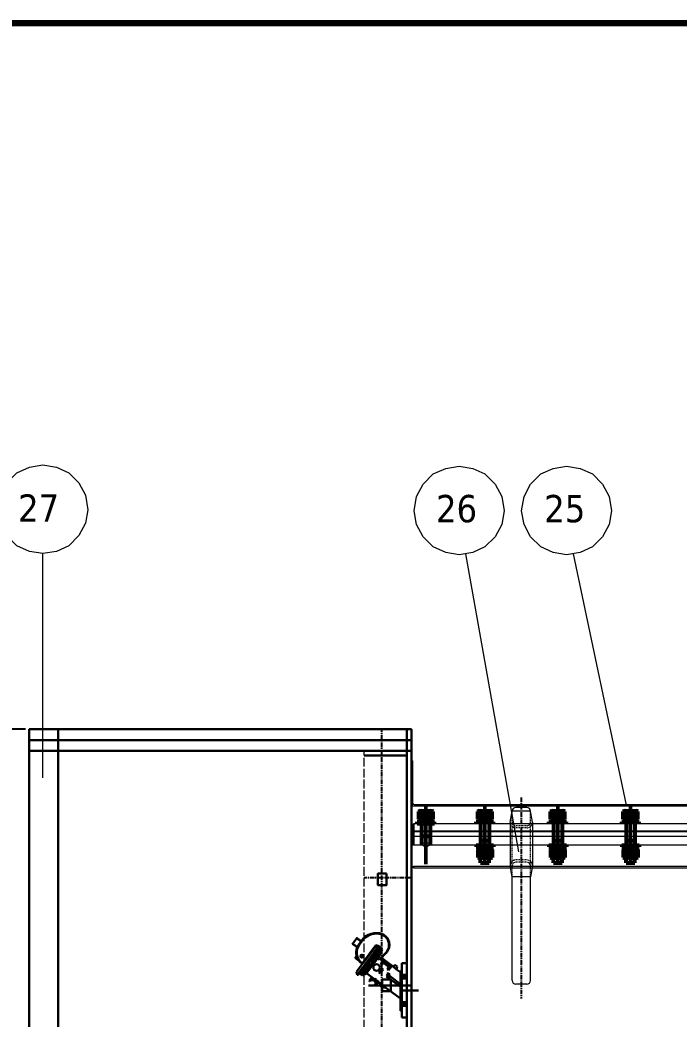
# Model space of a CAD drawing. Header units: millimetres. Extents: x 3151 to 13728, y 2378 to 9705.
# Drawn here: x 7918 to 8823, y 8090 to 9462 of the extents above; entities that cross this region are included whole.
import ezdxf

# ---------------------------------------------------------------- set-up
doc = ezdxf.new("R2010")
doc.units = ezdxf.units.MM
for name, pattern in [('ACAD_ISO02W100', [15, 12, -3]), ('ACAD_ISO03W100', [1.18, 0.47, -0.71]), ('CENTERX2', [101.6, 63.5, -12.7, 12.7, -12.7]), ('DASHED', [0.75, 0.5, -0.25])]:
    doc.linetypes.add(name, pattern=pattern)
for name, color, linetype, lineweight in [('1', 4, 'Continuous', 53), ('4', 2, 'Continuous', 50), ('标注、文本', 3, 'Continuous', 18), ('粗实线', 4, 'Continuous', 40), ('铁心', 3, 'Continuous', 0)]:
    doc.layers.add(name, color=color, linetype=linetype, lineweight=lineweight)
doc.layers.add('2', color=3, linetype='Continuous')
doc.layers.add('4虚线层', color=6, linetype='DASHED')
doc.styles.get("Standard").update_dxf_attribs({"font": 'arial.ttf'})
doc.styles.add('Tahoma$001', font='tahoma.ttf', dxfattribs={"height": 2.159784})
doc.dimstyles.new('1-15', dxfattribs={"dimscale": 10, "dimtxt": 3.5, "dimasz": 2, "dimexe": 1.5, "dimexo": 0.5, "dimgap": 0.5, "dimtad": 1, "dimtoh": 1, "dimdec": 1, "dimdsep": 46, "dimtxsty": 'Standard', "dimcen": 2.5, "dimclrd": 3, "dimclre": 3, "dimclrt": 3, "dimadec": 0, "dimazin": 2, "dimtfac": 1, "dimtdec": 1, "dimtmove": 0, "dimatfit": 2, "dimfxl": 1, "dimarcsym": 0})

# ---------------------------------------------------------------- blocks, each defined once
blk = doc.blocks.new('A$C200A7939')
at = {"layer": '粗实线', "lineweight": 30}
for p, q in [((54, 115.6), (53.8, 115.9)), ((73.6, 110.5), (73.5, 110.7)), ((55.3, 97.2), (55.2, 96.1)), ((70, 78.1), (55.5, 97.3)), ((59.3, 97.2), (55.8, 97.5)), ((75.1, 76.2), (58.4, 98.4)), ((58.8, 99.5), (77.3, 75)), ((72.6, 80.1), (59.7, 97.2)), ((75.5, 109), (75.3, 109.2)), ((81.2, 100.5), (76.2, 107.1)), ((76.6, 107.5), (76.5, 107.7)), ((78.4, 105.2), (76.5, 107.7)), ((76.6, 107.7), (78.6, 105.2)), ((76.9, 107.5), (76.6, 107.7)), ((76.6, 107.5), (81.6, 100.9)), ((76.9, 107.5), (81.8, 100.9)), ((78.6, 105.2), (78.4, 105.2)), ((79.7, 103.7), (79.5, 103.7)), ((81.5, 101.1), (79.5, 103.7)), ((79.7, 103.7), (81.6, 101.1)), ((81.6, 100.9), (81.5, 101.1)), ((81.8, 100.9), (81.6, 101.1)), ((83.1, 98.4), (83, 98.6)), ((90.5, 101.1), (84.5, 96.6)), ((90.5, 101.7), (84.9, 109.2)), ((42.1, 92.5), (42.2, 92.2)), ((52.8, 80.3), (44.7, 88.8)), ((45.1, 89.1), (52.1, 81.7)), ((54.8, 83.8), (50, 93.1)), ((51.1, 93.1), (56.6, 82.4)), ((56.6, 82.4), (51.2, 93.1)), ((51.3, 93.1), (51.2, 93.1)), ((52.5, 90.8), (51.3, 93.1)), ((51.4, 93.1), (52.5, 90.8)), ((51.4, 93.1), (51.4, 93.1)), ((52.1, 81.7), (54.8, 83.8)), ((56.7, 94), (52.4, 90.7)), ((52.4, 90.7), (73.6, 62.5)), ((54.3, 92.2), (55.4, 93)), ((54.3, 92.2), (66.5, 76.1)), ((69.2, 77.5), (55.2, 96.1)), ((55.3, 90.9), (56.4, 91.7)), ((55.4, 93), (67.5, 76.9)), ((59.1, 88.1), (58, 87.3)), ((84.6, 84.1), (86.5, 81.5)), ((86.7, 82.9), (85, 85.3)), ((86.5, 81.5), (86.7, 82.9)), ((16, 76.8), (16, 2)), ((16, 74.8), (23, 74.8)), ((23, 74.8), (23, 58.7)), ((29.7, 70.3), (32.6, 72.5)), ((30.2, 66.3), (29.7, 70.3)), ((30.2, 66.3), (34.7, 69.7)), ((34.7, 69.7), (32.6, 72.5)), ((51.1, 82), (34.7, 69.7)), ((37.1, 70.7), (48.3, 79.1)), ((37.1, 70.7), (37.3, 70.4)), ((37.3, 70.4), (38.4, 71.3)), ((37.4, 70.2), (37.3, 70.4)), ((38.5, 71.1), (37.4, 70.2)), ((37.4, 70.2), (41.2, 65.2)), ((38.4, 71.3), (46.8, 77.6)), ((38.4, 71.3), (38.5, 71.1)), ((38.4, 71.3), (38.4, 71.3)), ((38.5, 71.1), (42.3, 66)), ((47.2, 77), (38.8, 70.7)), ((40.8, 69.8), (48.4, 75.5)), ((43.1, 66.6), (40.8, 69.8)), ((40.9, 69.6), (48.5, 75.3)), ((46.8, 77.5), (48.5, 78.8)), ((46.8, 77.5), (46.8, 77.6)), ((46.9, 77.4), (46.8, 77.5)), ((48.6, 78.6), (46.9, 77.4)), ((50.7, 72.4), (46.9, 77.4)), ((48.3, 79.1), (48.5, 78.8)), ((48.5, 78.8), (48.6, 78.6)), ((48.6, 78.6), (52.4, 73.6)), ((50.7, 72.4), (52.4, 73.6)), ((53.7, 79.4), (56.9, 81.8)), ((56.3, 81.4), (62.8, 72.7)), ((62.8, 72.7), (71.6, 61.2)), ((66.5, 76.1), (67.5, 76.9)), ((67.1, 75.3), (68.1, 76.1)), ((67.1, 75.3), (79.2, 59.2)), ((68.1, 76.1), (80.3, 60)), ((83.2, 58.9), (69.2, 77.5)), ((84.6, 58.6), (70, 78.1)), ((85.5, 63), (72.6, 80.1)), ((77, 74.3), (77.9, 75)), ((79.9, 75.8), (79.8, 76)), ((81.1, 77.4), (86.5, 81.5)), ((23, 58.7), (16, 58.7)), ((16, 56.8), (23, 56.8)), ((23, 64.1), (25, 64.1)), ((23, 56.8), (23, 58.7)), ((23, 53.5), (23, 56.8)), ((30.2, 66.3), (25, 62.4)), ((25, 64.1), (25, 43.3)), ((39.9, 57.4), (25, 46.1)), ((40.8, 61), (39.3, 54.7)), ((43.2, 60.5), (40.8, 61)), ((41.2, 65.2), (42.3, 66)), ((41.8, 54.1), (43.2, 60.5)), ((42, 55.1), (44, 56.7)), ((42.3, 66), (43.1, 66.6)), ((42.7, 58.4), (44, 56.7)), ((50.7, 67.6), (48.7, 66.1)), ((48.7, 66.1), (52.6, 60.9)), ((54.6, 62.4), (50.7, 67.6)), ((52.6, 60.9), (54.6, 62.4)), ((60.6, 53), (64.1, 55.6)), ((68, 50.5), (64.1, 55.6)), ((64.2, 55.6), (71.6, 61.2)), ((71.6, 61.2), (77.2, 57.7)), ((73.6, 62.5), (77.2, 57.7)), ((73.6, 62.5), (73.6, 62.5)), ((75.5, 64.1), (76.6, 64.9)), ((77.2, 57.7), (81.6, 61)), ((78.2, 60.5), (79.3, 61.3)), ((79.2, 59.2), (80.3, 60)), ((83.2, 58.9), (84.6, 58.6)), ((84.6, 58.6), (85.5, 63)), ((69, 44.3), (10, 44.3)), ((16, 53.5), (23, 53.5)), ((23, 53.5), (23, 21.3)), ((23, 43.3), (25, 43.3)), ((25, 42.3), (40.9, 54.3)), ((25, 31.4), (25, 43.3)), ((25, 26.1), (46.8, 42.5)), ((39.3, 54.7), (41.8, 54.1)), ((46.8, 42.5), (52.1, 46.5)), ((48.3, 40.5), (46.8, 42.5)), ((53.6, 44.5), (48.3, 40.5)), ((52.1, 46.5), (55.4, 48.9)), ((53.6, 44.5), (52.1, 46.5)), ((55.3, 49), (58.9, 51.6)), ((59.2, 43.8), (55.3, 49)), ((58.4, 52.2), (60.2, 53.5)), ((58.4, 52.2), (59.5, 50.8)), ((59.2, 43.8), (59.7, 44.2)), ((61.2, 52.1), (60.2, 53.5)), ((67.5, 50.1), (68, 50.5)), ((25, 37.4), (0, 37.4)), ((25, 31.4), (23, 31.4)), ((25, 31.4), (25, 9.4)), ((23, 21.3), (16, 21.3)), ((16, 18), (23, 18)), ((16, 16.1), (23, 16.1)), ((23, 18), (23, 21.3)), ((23, 16.1), (23, 18)), ((23, 16.1), (23, 0)), ((23, 0), (16, 0)), ((23, 9.4), (25, 9.4))]:
    blk.add_line(p, q, dxfattribs=at)
blk.add_lwpolyline([(38, 52.3), (50, 52.3), (50, 36.3), (38, 36.3)], close=True, dxfattribs=at)
at = {"layer": '粗实线', "lineweight": 30, "extrusion": (0, 0, -1)}
blk.add_circle((-78.2, 84.3), 2, dxfattribs=at)
at = {"layer": '粗实线', "lineweight": 30}
for centre, radius in [((78.2, 84.3), 1.13), ((57.7, 68.9), 4.5)]:
    blk.add_circle(centre, radius, dxfattribs=at)
for centre, radius, start, end in [((63.6, 47.1), 5.5, 138.537, 217), ((59.4, 44.6), 0.5, 307, 31.1054), ((63.6, 47.1), 5.5, 37, 115.463), ((67.2, 50.5), 0.5, 222.8946, 307)]:
    blk.add_arc(centre, radius, start, end, dxfattribs=at)
at = {"layer": '粗实线', "lineweight": 30, "extrusion": (0, 0, -1)}
blk.add_arc((-63.6, 47.1), 4.37, 328.8946, 137.1054, dxfattribs=at)
at = {"layer": '粗实线', "lineweight": 30}
for centre, major_axis, ratio, start_param, end_param in [((56.3, 99.8), (-14.1, -7.6), 0.99884, 4.363996, 6.551417), ((56.2, 100), (14.1, 7.6), 0.99884, 1.222403, 3.141558), ((56.3, 99.8), (13.7, 7.3), 0.99884, 1.222403, 3.409825), ((57.6, 90.2), (22.9, 12.3), 0.99884, 0.41949, 1.222403), ((57.7, 89.9), (-22.9, -12.3), 0.99884, 3.561083, 4.363996), ((54, 115.1), (0.072, -0.495), 0.016437, 1.52552, 3.096316), ((57.7, 89.9), (22.5, 12.1), 0.99884, 0.41949, 1.222403), ((57.8, 90.2), (18.6, 18.2), 0.998343, 0.13937, 0.871114), ((73.3, 110.1), (-0.306, -0.396), 0.043972, 1.551165, 3.121962), ((63.8, 97.8), (13.7, 7.3), 0.99884, 0.152631, 0.41949), ((63.7, 98.1), (14.1, 7.6), 0.99884, 0.15263, 0.41949), ((73.1, 109.9), (-0.612, -0.791), 0.056989, 3.133584, 3.6194), ((63.8, 97.8), (-14.1, -7.6), 0.99884, 3.294223, 3.561083), ((63.9, 98.1), (11.5, 11.2), 0.998343, 6.155695, 6.422555), ((61, 87.3), (-11, -5.9), 0.99884, 4.39833, 5.304677), ((61, 87.3), (10.1, 5.4), 0.99884, 1.309893, 2.118457), ((61.2, 87.1), (-0.8, 11.7), 0.999962, 0.172283, 0.96125), ((61.4, 87.1), (-0.8, 11.7), 0.999962, 0.481281, 0.96125), ((61.2, 87.3), (-8.19, -7.99), 0.998343, 4.602073, 4.979929), ((61.4, 87.1), (-0.8, 11.7), 0.999962, 0.188779, 0.405853), ((61.2, 87.3), (-8.19, -7.99), 0.998343, 4.191387, 4.291709), ((64.1, 97.9), (11.5, 11.2), 0.998343, 6.155695, 6.283216), ((76.2, 107.2), (-0.399, -0.301), 0.047588, 1.564147, 3.1339), ((75.9, 107.1), (-0.799, -0.601), 0.05708, 3.159746, 3.671896), ((66.4, 89.4), (16.3, 8.8), 0.99884, 4.89389, 6.435766), ((70.7, 99), (13.7, 10.3), 0.004763, -0.944344, -0.057398), ((71, 98.6), (14, 10.5), 0.004753, 5.322503, 6.287199), ((66.4, 89.4), (-16.7, -9), 0.99884, 1.848722, 3.294173), ((81.2, 100.6), (-0.399, -0.301), 0.047588, 1.563859, 3.1339), ((80.8, 100.5), (-0.799, -0.602), 0.004753, 3.156454, 3.668086), ((76.6, 91.2), (-14, -10.5), 0.004753, 3.1467, 4.123831), ((66.7, 89.4), (13.6, 13.3), 0.998343, 5.276241, 5.892279), ((45.1, 89.1), (0.362, 0.345), 0.046425, 3.128817, 4.699614), ((71, 98.6), (14, 10.5), 0.004753, 2.946494, 3.582151), ((70.7, 99), (-13.6, -10.2), 0.004753, 0.026533, 0.373337), ((77.6, 78), (2.64, 1.42), 0.99884, 4.135252, 4.354564), ((77.8, 78), (-2.15, -2.1), 0.998343, 0.817037, 0.867657), ((66.7, 89.4), (13.6, 13.3), 0.998343, 4.710195, 4.850406)]:
    blk.add_ellipse(centre, major_axis=major_axis, ratio=ratio, start_param=start_param, end_param=end_param, dxfattribs=at)
at = {"layer": '粗实线', "lineweight": 30, "extrusion": (0, 0, -1)}
for centre, major_axis, ratio, start_param, end_param in [((77.2, 105.4), (-1.39, 0.18), 0.001239, 3.147709, 3.666537), ((78.6, 103.4), (-1.06, -0.26), 0.001376, 2.614119, 3.133686), ((66.3, 89.6), (11.4, -15.3), 0.998745, 4.706556, 4.859166), ((66.5, 89.7), (11.1, -15.4), 0.99877, 4.690072, 5.567381), ((70.4, 85.6), (-15.5, -11.4), 0.089062, 2.738165, 2.767688), ((55.5, 84.5), (1.38, -2.71), 0.00104, 5.600881, 6.283298), ((51.6, 81.6), (-2.08, 2.19), 0.012676, 3.143075, 4.080568)]:
    blk.add_ellipse(centre, major_axis=major_axis, ratio=ratio, start_param=start_param, end_param=end_param, dxfattribs=at)
at = {"layer": '粗实线', "lineweight": 30}
for points, knots in [([(58.4, 98.4), (58.4, 98.4), (58.4, 98.5), (58.4, 98.6), (58.5, 98.7), (58.6, 99), (58.7, 99.2), (58.8, 99.5)], [0, 0, 0, 0, 0.25, 0.25, 0.5, 0.5, 1, 1, 1, 1]), ([(81.2, 101.7), (81.4, 101.5), (81.6, 101.3), (82, 100.8), (82.2, 100.5), (82.7, 99.8), (82.9, 99.5), (83.6, 98.5), (83.9, 97.8), (84.3, 97.1)], [0, 0, 0, 0, 0.149275, 0.149275, 0.361956, 0.361956, 0.574638, 0.574638, 1, 1, 1, 1]), ([(84.9, 109.2), (84.9, 109.2), (84.9, 109.3), (84.8, 109.3), (84.6, 109.4), (84.5, 109.4), (84.4, 109.4), (84.4, 109.3), (84.3, 109.3), (84.3, 109.3), (84.3, 109.3)], [0, 0, 0, 0, 0.060474, 0.246886, 0.39669, 0.524783, 0.633814, 0.728275, 0.835523, 1, 1, 1, 1]), ([(84.5, 96.6), (84.5, 96.6), (84.5, 96.6), (84.5, 96.7), (84.4, 96.7), (84.4, 96.8), (84.4, 96.8), (84.3, 97), (84.3, 97), (84.3, 97.1)], [0, 0, 0, 0, 0.25, 0.25, 0.5, 0.5, 0.75, 0.75, 1, 1, 1, 1]), ([(90.5, 101.1), (90.5, 101.1), (90.5, 101.1), (90.5, 101.1), (90.6, 101.2), (90.6, 101.3), (90.7, 101.5), (90.6, 101.6), (90.6, 101.7), (90.5, 101.7)], [0, 0, 0, 0, 0.044869, 0.213016, 0.339629, 0.479509, 0.658519, 0.857969, 1, 1, 1, 1]), ([(51.1, 93.1), (51.1, 93.1), (51.1, 93.1), (51, 93.1), (50.9, 93.1), (50.6, 93.1), (50.3, 93.1), (50, 93.1)], [0, 0, 0, 0, 0.25, 0.25, 0.5, 0.5, 1, 1, 1, 1]), ([(56.6, 82.4), (56.5, 82.5), (56.4, 82.6), (56.2, 82.9), (56, 83), (55.7, 83.2), (55.5, 83.3), (55.1, 83.5), (54.9, 83.7), (54.8, 83.8)], [0, 0, 0, 0, 0.25, 0.25, 0.5, 0.5, 0.75, 0.75, 1, 1, 1, 1]), ([(52.8, 80.3), (52.7, 80.3), (52.7, 80.5), (52.5, 80.7), (52.5, 80.8), (52.3, 81.1), (52.3, 81.2), (52.2, 81.5), (52.1, 81.6), (52.1, 81.7)], [0, 0, 0, 0, 0.25, 0.25, 0.5, 0.5, 0.75, 0.75, 1, 1, 1, 1]), ([(77.3, 75), (77.1, 75), (76.9, 75), (76.5, 75.2), (76.3, 75.2), (76.2, 75.3)], [0, 0, 0, 0, 0.564466, 0.564466, 1, 1, 1, 1]), ([(78, 75), (78.1, 75), (78.3, 75), (78.6, 75.1), (78.7, 75.2), (79, 75.3), (79.2, 75.4), (79.4, 75.6), (79.5, 75.7), (79.6, 75.8)], [0, 0, 0, 0, 0.25, 0.25, 0.5, 0.5, 0.75, 0.75, 1, 1, 1, 1]), ([(78.2, 75), (78.4, 75), (78.5, 75.1), (78.8, 75.2), (79, 75.2), (79.3, 75.4), (79.4, 75.4), (79.6, 75.6), (79.8, 75.7), (79.9, 75.8)], [0, 0, 0, 0, 0.25, 0.25, 0.5, 0.5, 0.75, 0.75, 1, 1, 1, 1])]:
    blk.add_open_spline(points, degree=3, knots=knots, dxfattribs=at)
blk = doc.blocks.new('*D57')
at = {"layer": 'Defpoints', "color": 0, "transparency": 16777216}
for p in [(7688.4, 8487.8), (7930.6, 8487.8), (7930.6, 6536.5)]:
    blk.add_point(p, dxfattribs=at)
at = {"layer": '标注、文本', "color": 3, "lineweight": -2, "transparency": 16777216}
for p, q in [((7925.6, 8487.8), (7673.4, 8487.8)), ((7688.4, 6556.5), (7688.4, 8467.8)), ((7925.6, 6536.5), (7673.4, 6536.5))]:
    blk.add_line(p, q, dxfattribs=at)
at = {"layer": '标注、文本', "color": 3, "transparency": 16777216}
for points in [[(7685.1, 8467.8), (7691.7, 8467.8), (7688.4, 8487.8)], [(7685.1, 6556.5), (7691.7, 6556.5), (7688.4, 6536.5)]]:
    blk.add_solid(points, dxfattribs=at)
at = {"layer": '标注、文本', "color": 3, "transparency": 16777216, "insert": (7665.5, 7512.1), "char_height": 35, "attachment_point": 5, "rotation": 90}
blk.add_mtext('1950', dxfattribs=at)

msp = doc.modelspace()

# ---------------------------------------------------------------- linework, layer by layer
at = {"color": 2, "linetype": 'ACAD_ISO02W100', "lineweight": 13}
msp.add_line((8390.596, 6636.453), (8390.596, 8457.805), dxfattribs=at)
at = {"layer": '1', "color": 1, "linetype": 'CENTERX2', "lineweight": -3, "ltscale": 0.1}
for p, q in [((8415.015, 6634.453), (8415.015, 8487.805)), ((8415.015, 6634.453), (8415.015, 8487.805)), ((8606.596, 8393.94), (8606.596, 8117.476)), ((8556.596, 8360.245), (8556.596, 8316.977)), ((8656.596, 8360.245), (8656.596, 8316.977)), ((8756.596, 8360.245), (8756.596, 8316.977)), ((8455.596, 8283.449), (8390.596, 8283.449))]:
    msp.add_line(p, q, dxfattribs=at)
at = {"layer": '1'}
for p, q in [((8465.671, 8374.738), (8467.001, 8375.505)), ((8465.671, 8364.073), (8465.671, 8374.738)), ((8467.001, 8375.505), (8484.191, 8375.505)), ((8470.633, 8364.073), (8470.633, 8374.738)), ((8480.558, 8364.073), (8480.558, 8374.738)), ((8485.521, 8374.738), (8484.191, 8375.505)), ((8485.521, 8364.073), (8485.521, 8374.738)), ((8546.671, 8374.738), (8548.001, 8375.505)), ((8546.671, 8364.073), (8546.671, 8374.738)), ((8548.001, 8375.505), (8565.191, 8375.505)), ((8551.633, 8364.073), (8551.633, 8374.738)), ((8561.558, 8364.073), (8561.558, 8374.738)), ((8566.521, 8374.738), (8565.191, 8375.505)), ((8566.521, 8364.073), (8566.521, 8374.738)), ((8646.671, 8374.738), (8648.001, 8375.505)), ((8646.671, 8364.073), (8646.671, 8374.738)), ((8648.001, 8375.505), (8665.191, 8375.505)), ((8651.633, 8364.073), (8651.633, 8374.738)), ((8661.558, 8364.073), (8661.558, 8374.738)), ((8666.521, 8374.738), (8665.191, 8375.505)), ((8666.521, 8364.073), (8666.521, 8374.738)), ((8746.671, 8374.738), (8748.001, 8375.505)), ((8746.671, 8364.073), (8746.671, 8374.738)), ((8748.001, 8375.505), (8765.191, 8375.505)), ((8751.633, 8364.073), (8751.633, 8374.738)), ((8761.558, 8364.073), (8761.558, 8374.738)), ((8766.521, 8374.738), (8765.191, 8375.505)), ((8766.521, 8364.073), (8766.521, 8374.738)), ((8465.671, 8364.073), (8467.001, 8363.305)), ((8466.596, 8360.305), (8466.596, 8363.305)), ((8484.596, 8363.305), (8466.596, 8363.305)), ((8467.001, 8363.305), (8484.191, 8363.305)), ((8473.896, 8360.305), (8475.596, 8363.305)), ((8475.596, 8360.305), (8477.296, 8363.305)), ((8485.521, 8364.073), (8484.191, 8363.305)), ((8484.596, 8360.305), (8484.596, 8363.305)), ((8546.671, 8364.073), (8548.001, 8363.305)), ((8547.596, 8360.305), (8547.596, 8363.305)), ((8565.596, 8363.305), (8547.596, 8363.305)), ((8548.001, 8363.305), (8565.191, 8363.305)), ((8554.896, 8360.305), (8556.596, 8363.305)), ((8556.596, 8360.305), (8558.296, 8363.305)), ((8566.521, 8364.073), (8565.191, 8363.305)), ((8565.596, 8360.305), (8565.596, 8363.305)), ((8646.671, 8364.073), (8648.001, 8363.305)), ((8647.596, 8360.305), (8647.596, 8363.305)), ((8665.596, 8363.305), (8647.596, 8363.305)), ((8648.001, 8363.305), (8665.191, 8363.305)), ((8654.896, 8360.305), (8656.596, 8363.305)), ((8656.596, 8360.305), (8658.296, 8363.305)), ((8666.521, 8364.073), (8665.191, 8363.305)), ((8665.596, 8360.305), (8665.596, 8363.305)), ((8746.671, 8364.073), (8748.001, 8363.305)), ((8747.596, 8360.305), (8747.596, 8363.305)), ((8765.596, 8363.305), (8747.596, 8363.305)), ((8748.001, 8363.305), (8765.191, 8363.305)), ((8754.896, 8360.305), (8756.596, 8363.305)), ((8756.596, 8360.305), (8758.296, 8363.305)), ((8766.521, 8364.073), (8765.191, 8363.305)), ((8765.596, 8360.305), (8765.596, 8363.305)), ((8463.596, 8357.805), (8463.596, 8360.305)), ((8487.596, 8360.305), (8463.596, 8360.305)), ((8487.596, 8357.805), (8463.596, 8357.805)), ((8484.596, 8360.305), (8466.596, 8360.305)), ((8469.596, 8360.087), (8469.596, 8334.587)), ((8481.596, 8360.087), (8481.596, 8334.587)), ((8487.596, 8357.805), (8487.596, 8360.305)), ((8544.596, 8357.805), (8544.596, 8360.305)), ((8568.596, 8360.305), (8544.596, 8360.305)), ((8565.596, 8360.305), (8547.596, 8360.305)), ((8550.596, 8360.087), (8550.596, 8334.587)), ((8562.596, 8360.087), (8562.596, 8334.587)), ((8568.596, 8357.805), (8568.596, 8360.305)), ((8644.596, 8357.805), (8644.596, 8360.305)), ((8668.596, 8360.305), (8644.596, 8360.305)), ((8665.596, 8360.305), (8647.596, 8360.305)), ((8650.596, 8360.087), (8650.596, 8334.587)), ((8662.596, 8360.087), (8662.596, 8334.587)), ((8668.596, 8357.805), (8668.596, 8360.305)), ((8744.596, 8357.805), (8744.596, 8360.305)), ((8768.596, 8360.305), (8744.596, 8360.305)), ((8765.596, 8360.305), (8747.596, 8360.305)), ((8750.596, 8360.087), (8750.596, 8334.587)), ((8762.596, 8360.087), (8762.596, 8334.587)), ((8768.596, 8357.805), (8768.596, 8360.305)), ((8469.596, 8340.587), (8481.596, 8340.587)), ((8469.596, 8334.587), (8469.596, 8329.052)), ((8481.596, 8334.587), (8481.596, 8329.052)), ((8550.596, 8334.587), (8562.596, 8334.587)), ((8550.596, 8334.587), (8550.596, 8328.587)), ((8562.596, 8334.587), (8562.596, 8328.587)), ((8650.596, 8334.587), (8662.596, 8334.587)), ((8650.596, 8334.587), (8650.596, 8328.587)), ((8662.596, 8334.587), (8662.596, 8328.587)), ((8750.596, 8334.587), (8762.596, 8334.587)), ((8750.596, 8334.587), (8750.596, 8328.587)), ((8762.596, 8334.587), (8762.596, 8328.587)), ((8544.596, 8328.587), (8568.596, 8328.587)), ((8544.596, 8328.587), (8544.596, 8326.087)), ((8544.596, 8326.087), (8568.596, 8326.087)), ((8546.671, 8322.32), (8548.001, 8323.087)), ((8546.671, 8322.32), (8546.671, 8311.655)), ((8547.596, 8326.087), (8565.596, 8326.087)), ((8547.596, 8326.087), (8547.596, 8323.087)), ((8547.596, 8323.087), (8565.596, 8323.087)), ((8565.191, 8323.087), (8548.001, 8323.087)), ((8551.633, 8322.32), (8551.633, 8311.655)), ((8556.596, 8326.087), (8554.896, 8323.087)), ((8558.296, 8326.087), (8556.596, 8323.087)), ((8561.558, 8322.32), (8561.558, 8311.655)), ((8566.521, 8322.32), (8565.191, 8323.087)), ((8565.596, 8326.087), (8565.596, 8323.087)), ((8566.521, 8322.32), (8566.521, 8311.655)), ((8568.596, 8328.587), (8568.596, 8326.087)), ((8644.596, 8328.587), (8668.596, 8328.587)), ((8644.596, 8328.587), (8644.596, 8326.087)), ((8644.596, 8326.087), (8668.596, 8326.087)), ((8646.671, 8322.32), (8648.001, 8323.087)), ((8646.671, 8322.32), (8646.671, 8311.655)), ((8647.596, 8326.087), (8665.596, 8326.087)), ((8647.596, 8326.087), (8647.596, 8323.087)), ((8647.596, 8323.087), (8665.596, 8323.087)), ((8665.191, 8323.087), (8648.001, 8323.087)), ((8651.633, 8322.32), (8651.633, 8311.655)), ((8656.596, 8326.087), (8654.896, 8323.087)), ((8658.296, 8326.087), (8656.596, 8323.087)), ((8661.558, 8322.32), (8661.558, 8311.655)), ((8666.521, 8322.32), (8665.191, 8323.087)), ((8665.596, 8326.087), (8665.596, 8323.087)), ((8666.521, 8322.32), (8666.521, 8311.655)), ((8668.596, 8328.587), (8668.596, 8326.087)), ((8744.596, 8328.587), (8768.596, 8328.587)), ((8744.596, 8328.587), (8744.596, 8326.087)), ((8744.596, 8326.087), (8768.596, 8326.087)), ((8746.671, 8322.32), (8748.001, 8323.087)), ((8746.671, 8322.32), (8746.671, 8311.655)), ((8747.596, 8326.087), (8765.596, 8326.087)), ((8747.596, 8326.087), (8747.596, 8323.087)), ((8747.596, 8323.087), (8765.596, 8323.087)), ((8765.191, 8323.087), (8748.001, 8323.087)), ((8751.633, 8322.32), (8751.633, 8311.655)), ((8756.596, 8326.087), (8754.896, 8323.087)), ((8758.296, 8326.087), (8756.596, 8323.087)), ((8761.558, 8322.32), (8761.558, 8311.655)), ((8766.521, 8322.32), (8765.191, 8323.087)), ((8765.596, 8326.087), (8765.596, 8323.087)), ((8766.521, 8322.32), (8766.521, 8311.655)), ((8768.596, 8328.587), (8768.596, 8326.087)), ((8546.671, 8311.655), (8548.001, 8310.887)), ((8565.191, 8310.887), (8548.001, 8310.887)), ((8550.596, 8304.146), (8550.596, 8310.887)), ((8562.596, 8304.146), (8562.596, 8310.887)), ((8566.521, 8311.655), (8565.191, 8310.887)), ((8646.671, 8311.655), (8648.001, 8310.887)), ((8665.191, 8310.887), (8648.001, 8310.887)), ((8650.596, 8304.146), (8650.596, 8310.887)), ((8662.596, 8304.146), (8662.596, 8310.887)), ((8666.521, 8311.655), (8665.191, 8310.887)), ((8746.671, 8311.655), (8748.001, 8310.887)), ((8765.191, 8310.887), (8748.001, 8310.887)), ((8750.596, 8304.146), (8750.596, 8310.887)), ((8762.596, 8304.146), (8762.596, 8310.887)), ((8766.521, 8311.655), (8765.191, 8310.887)), ((8550.596, 8304.146), (8562.596, 8304.146)), ((8650.596, 8304.146), (8662.596, 8304.146)), ((8750.596, 8304.146), (8762.596, 8304.146))]:
    msp.add_line(p, q, dxfattribs=at)
at = {"layer": '1', "const_width": 8.634}
msp.add_lwpolyline([(3792.755, 2649.776), (13265.075, 2649.776), (13265.075, 9458.006), (3792.755, 9458.006), (3792.755, 2649.776)], dxfattribs=at)
at = {"layer": '1'}
for centre, radius, start, end in [((8468.206, 8370.937), 4.569, 57.914436, 123.704561), ((8475.596, 8357.505), 18, 73.996597, 106.003403), ((8482.985, 8370.937), 4.569, 56.295439, 122.085564), ((8549.206, 8370.937), 4.569, 57.914436, 123.704561), ((8556.596, 8357.505), 18, 73.996597, 106.003403), ((8563.985, 8370.937), 4.569, 56.295439, 122.085564), ((8649.206, 8370.937), 4.569, 57.914436, 123.704561), ((8656.596, 8357.505), 18, 73.996597, 106.003403), ((8663.985, 8370.937), 4.569, 56.295439, 122.085564), ((8749.206, 8370.937), 4.569, 57.914436, 123.704561), ((8756.596, 8357.505), 18, 73.996597, 106.003403), ((8763.985, 8370.937), 4.569, 56.295439, 122.085564), ((8468.206, 8367.874), 4.569, 236.295439, 302.085564), ((8475.596, 8381.305), 18, 253.996597, 286.003403), ((8482.985, 8367.874), 4.569, 237.441248, 303.704561), ((8549.206, 8367.874), 4.569, 236.295439, 302.085564), ((8556.596, 8381.305), 18, 253.996597, 286.003403), ((8563.985, 8367.874), 4.569, 237.441248, 303.704561), ((8649.206, 8367.874), 4.569, 236.295439, 302.085564), ((8656.596, 8381.305), 18, 253.996597, 286.003403), ((8663.985, 8367.874), 4.569, 237.441248, 303.704561), ((8749.206, 8367.874), 4.569, 236.295439, 302.085564), ((8756.596, 8381.305), 18, 253.996597, 286.003403), ((8763.985, 8367.874), 4.569, 237.441248, 303.704561), ((8549.206, 8318.519), 4.569, 57.441248, 123.704561), ((8556.596, 8305.087), 18, 73.996597, 106.003403), ((8563.985, 8318.519), 4.569, 56.295439, 122.085564), ((8649.206, 8318.519), 4.569, 57.441248, 123.704561), ((8656.596, 8305.087), 18, 73.996597, 106.003403), ((8663.985, 8318.519), 4.569, 56.295439, 122.085564), ((8749.206, 8318.519), 4.569, 57.441248, 123.704561), ((8756.596, 8305.087), 18, 73.996597, 106.003403), ((8763.985, 8318.519), 4.569, 56.295439, 122.085564), ((8549.206, 8315.456), 4.569, 236.295439, 302.085564), ((8556.596, 8328.887), 18, 253.996597, 286.003403), ((8563.985, 8315.456), 4.569, 237.914436, 303.704561), ((8649.206, 8315.456), 4.569, 236.295439, 302.085564), ((8656.596, 8328.887), 18, 253.996597, 286.003403), ((8663.985, 8315.456), 4.569, 237.914436, 303.704561), ((8749.206, 8315.456), 4.569, 236.295439, 302.085564), ((8756.596, 8328.887), 18, 253.996597, 286.003403), ((8763.985, 8315.456), 4.569, 237.914436, 303.704561)]:
    msp.add_arc(centre, radius, start, end, dxfattribs=at)
at = {"layer": '2'}
for p, q in [((8470.496, 8340.587), (8470.496, 8331.052)), ((8480.696, 8340.587), (8480.696, 8331.052)), ((8551.496, 8334.587), (8551.496, 8328.587)), ((8561.696, 8334.587), (8561.696, 8328.587)), ((8651.496, 8334.587), (8651.496, 8328.587)), ((8661.696, 8334.587), (8661.696, 8328.587)), ((8751.496, 8334.587), (8751.496, 8328.587)), ((8761.696, 8334.587), (8761.696, 8328.587)), ((8551.496, 8304.146), (8551.496, 8310.887)), ((8561.696, 8304.146), (8561.696, 8310.887)), ((8651.496, 8304.146), (8651.496, 8310.887)), ((8661.696, 8304.146), (8661.696, 8310.887)), ((8751.496, 8304.146), (8751.496, 8310.887)), ((8761.696, 8304.146), (8761.696, 8310.887))]:
    msp.add_line(p, q, dxfattribs=at)
at = {"layer": '4'}
for p, q in [((8475.596, 8383.087), (8475.596, 8302.287)), ((8556.596, 8383.087), (8556.596, 8302.287)), ((8656.596, 8383.087), (8656.596, 8302.287)), ((8756.596, 8383.087), (8756.596, 8302.287))]:
    msp.add_line(p, q, dxfattribs=at)
at = {"layer": '4虚线层'}
for p, q in [((8455.596, 8487.805), (8455.596, 6644.453)), ((8458.596, 8357.805), (8458.596, 8328.587)), ((8458.596, 8299.328), (8458.596, 8297.328))]:
    msp.add_line(p, q, dxfattribs=at)
at = {"layer": '4虚线层', "ltscale": 5}
for p, q in [((8455.596, 8379.453), (8455.596, 6644.453)), ((8458.596, 8357.805), (8458.596, 8328.587)), ((8458.596, 8299.328), (8458.596, 8297.328))]:
    msp.add_line(p, q, dxfattribs=at)
at = {"layer": '标注、文本', "color": 4, "lineweight": 30}
for p, q in [((7930.596, 8487.805), (7930.596, 6536.453)), ((8455.596, 8487.805), (8455.596, 6636.453)), ((8458.596, 8357.805), (8458.596, 8328.587)), ((8458.596, 8299.328), (8458.596, 8297.328))]:
    msp.add_line(p, q, dxfattribs=at)
at = {"layer": '标注、文本'}
for p, q in [((8455.596, 8386.311), (8455.596, 8444.311)), ((8455.596, 8444.311), (8457.596, 8444.311)), ((8457.596, 8386.311), (8457.596, 8444.311)), ((8459.596, 8384.311), (9404.596, 8384.311)), ((8459.596, 8382.311), (9404.596, 8382.311)), ((8591.096, 8360.07), (8594.096, 8375.07)), ((8619.096, 8375.07), (8594.096, 8375.07)), ((8614.096, 8380.311), (8599.096, 8380.311)), ((8622.096, 8360.07), (8619.096, 8375.07)), ((9374.596, 8357.805), (8458.596, 8357.805)), ((9379.596, 8347.805), (8458.596, 8347.805)), ((8468.596, 8357.805), (8468.596, 8347.805)), ((8482.596, 8357.805), (8482.596, 8347.805)), ((8549.596, 8357.805), (8549.596, 8347.805)), ((8563.596, 8357.805), (8563.596, 8347.805)), ((8591.096, 8360.07), (8591.096, 8300.07)), ((8622.096, 8360.07), (8622.096, 8300.07)), ((8649.596, 8357.805), (8649.596, 8347.805)), ((8663.596, 8357.805), (8663.596, 8347.805)), ((8749.596, 8357.805), (8749.596, 8347.805)), ((8763.596, 8357.805), (8763.596, 8347.805)), ((9319.596, 8346.587), (8455.596, 8346.587)), ((8455.596, 8340.587), (9374.596, 8340.587)), ((8549.596, 8340.587), (8549.596, 8328.587)), ((8563.596, 8340.587), (8563.596, 8328.587)), ((8649.596, 8340.587), (8649.596, 8328.587)), ((8663.596, 8340.587), (8663.596, 8328.587)), ((8749.596, 8340.587), (8749.596, 8328.587)), ((8763.596, 8340.587), (8763.596, 8328.587)), ((9374.596, 8328.587), (8455.596, 8328.587)), ((8475.596, 8325.587), (8469.596, 8329.052)), ((8475.596, 8325.587), (8469.596, 8329.052)), ((8475.596, 8325.587), (8469.596, 8329.052)), ((8475.596, 8325.587), (8469.596, 8329.052)), ((8475.596, 8325.587), (8469.596, 8329.052)), ((8475.596, 8325.587), (8469.596, 8329.052)), ((8475.596, 8325.587), (8469.596, 8329.052)), ((8475.596, 8325.587), (8469.596, 8329.052)), ((8480.696, 8331.052), (8470.496, 8331.052)), ((8475.596, 8325.587), (8481.596, 8329.052)), ((8475.596, 8325.587), (8481.596, 8329.052)), ((8475.596, 8325.587), (8481.596, 8329.052)), ((8475.596, 8325.587), (8481.596, 8329.052)), ((8475.596, 8325.587), (8481.596, 8329.052)), ((8475.596, 8325.587), (8481.596, 8329.052)), ((8475.596, 8325.587), (8481.596, 8329.052)), ((8475.596, 8325.587), (8481.596, 8329.052)), ((8475.596, 8325.587), (8475.596, 8325.587)), ((8458.596, 8299.328), (9404.596, 8299.328)), ((8458.596, 8297.328), (9404.596, 8297.328)), ((8594.096, 8285.07), (8591.096, 8300.07)), ((8622.096, 8300.07), (8619.096, 8285.07)), ((8594.096, 8142.328), (8594.096, 8285.07)), ((8619.096, 8285.07), (8594.096, 8285.07)), ((8619.096, 8142.328), (8619.096, 8285.07)), ((8614.096, 8137.328), (8599.096, 8137.328))]:
    msp.add_line(p, q, dxfattribs=at)
at = {"layer": '标注、文本', "color": 2, "linetype": 'ACAD_ISO03W100', "lineweight": 18}
for p, q in [((8594.096, 8285.07), (8594.096, 8375.311)), ((8619.096, 8285.07), (8619.096, 8375.311)), ((8614.096, 8355.07), (8599.096, 8355.07)), ((8614.096, 8352.07), (8599.096, 8352.07)), ((8614.096, 8308.07), (8599.096, 8308.07)), ((8614.096, 8305.07), (8599.096, 8305.07))]:
    msp.add_line(p, q, dxfattribs=at)
at = {"layer": '标注、文本'}
for centre, radius, start, end in [((8459.596, 8386.311), 4, 180, 270), ((8459.596, 8386.311), 2, 180, 270), ((8599.096, 8375.311), 5, 90, 180), ((8614.096, 8375.311), 5, 0, 90), ((8599.096, 8142.328), 5, 180, 270), ((8614.096, 8142.328), 5, 270, 0)]:
    msp.add_arc(centre, radius, start, end, dxfattribs=at)
at = {"layer": '标注、文本', "color": 2, "linetype": 'ACAD_ISO03W100', "lineweight": 18}
for centre, radius, start, end in [((8599.096, 8360.07), 8, 180, 270), ((8599.096, 8360.07), 5, 180, 270), ((8614.096, 8360.07), 5, 270, 0), ((8614.096, 8360.07), 8, 270, 0), ((8599.096, 8300.07), 8, 90, 180), ((8614.096, 8300.07), 8, 0, 90), ((8599.096, 8300.07), 5, 90, 180), ((8614.096, 8300.07), 5, 0, 90)]:
    msp.add_arc(centre, radius, start, end, dxfattribs=at)
at = {"layer": '粗实线', "lineweight": 30}
for p, q in [((8455.596, 8487.805), (7930.596, 8487.805)), ((8455.596, 8487.805), (7930.596, 8487.805)), ((7970.596, 6636.453), (7970.596, 8487.805)), ((8449.596, 8487.805), (8449.596, 6644.453)), ((8455.596, 8457.805), (8455.596, 8487.805)), ((8455.596, 8472.805), (7930.596, 8472.805)), ((8455.596, 8472.805), (7930.596, 8472.805)), ((8455.596, 8457.805), (7930.596, 8457.805)), ((8455.596, 8457.805), (8390.596, 8457.805)), ((8449.596, 8451.805), (8390.596, 8451.805))]:
    msp.add_line(p, q, dxfattribs=at)
msp.add_lwpolyline([(8421.596, 8289.449), (8409.596, 8289.449), (8409.596, 8273.449), (8421.596, 8273.449)], close=True, dxfattribs=at)
at = {"layer": '铁心'}
for points in [[(7887.678, 8789.32), (7890.991, 8809.199), (7900.027, 8826.366), (7913.881, 8840.221), (7931.049, 8847.751), (7949.422, 8851.064), (7968.095, 8847.751), (7984.962, 8840.221), (7998.816, 8826.366), (8008.153, 8809.199), (8011.165, 8789.32), (8008.153, 8770.647), (7998.816, 8753.78), (7984.962, 8739.925), (7968.095, 8732.095), (7949.422, 8729.083), (7931.049, 8732.095), (7913.881, 8739.925), (7900.027, 8753.78), (7890.991, 8770.647)], [(8459.417, 8787.621), (8462.73, 8807.499), (8471.766, 8824.667), (8485.62, 8838.521), (8502.788, 8846.051), (8521.161, 8849.364), (8539.834, 8846.051), (8556.701, 8838.521), (8570.555, 8824.667), (8579.892, 8807.499), (8582.904, 8787.621), (8579.892, 8768.947), (8570.555, 8752.081), (8556.701, 8738.226), (8539.834, 8730.395), (8521.161, 8727.383), (8502.788, 8730.395), (8485.62, 8738.226), (8471.766, 8752.081), (8462.73, 8768.947)], [(8607.012, 8787.621), (8610.325, 8807.499), (8619.361, 8824.667), (8633.215, 8838.521), (8650.383, 8846.051), (8668.755, 8849.364), (8687.429, 8846.051), (8704.296, 8838.521), (8718.15, 8824.667), (8727.487, 8807.499), (8730.499, 8787.621), (8727.487, 8768.947), (8718.15, 8752.081), (8704.296, 8738.226), (8687.429, 8730.395), (8668.755, 8727.383), (8650.383, 8730.395), (8633.215, 8738.226), (8619.361, 8752.081), (8610.325, 8768.947)]]:
    msp.add_lwpolyline(points, close=True, dxfattribs=at)
for points in [[(7949.422, 8420.712), (7949.422, 8729.083), (7949.422, 8729.083)], [(8603.337, 8319.281), (8530.497, 8728.889), (8530.497, 8728.889)], [(8750.932, 8383.155), (8678.092, 8728.889), (8678.092, 8728.889)]]:
    msp.add_lwpolyline(points, dxfattribs=at)

# ---------------------------------------------------------------- block references
at = {"color": 2, "linetype": 'ACAD_ISO02W100', "lineweight": 13, "xscale": -1}
msp.add_blockref('A$C200A7939', (8465.596, 8091.454), dxfattribs=at)

# ---------------------------------------------------------------- texts
at = {"layer": '铁心', "style": 'Tahoma$001'}
for s, p in [('27', (7915.505, 8772.898)), ('26', (8489.44, 8772.066)), ('25', (8638.045, 8772.066))]:
    msp.add_text(s, height=37.5893, dxfattribs=at).set_placement(p)

# ---------------------------------------------------------------- dimensions: what is measured, and where the dimension line sits
at = {"layer": '标注、文本'}
dim = msp.add_linear_dim(base=(7688.416, 8487.805), p1=(7930.596, 6536.453), p2=(7930.596, 8487.805), angle=90, text='1950', dimstyle='1-15', dxfattribs=at)
dim.commit()
dim.dimension.update_dxf_attribs({"geometry": '*D57', "text_midpoint": (7665.546, 7512.129)})

doc.saveas('drawing.dxf')
